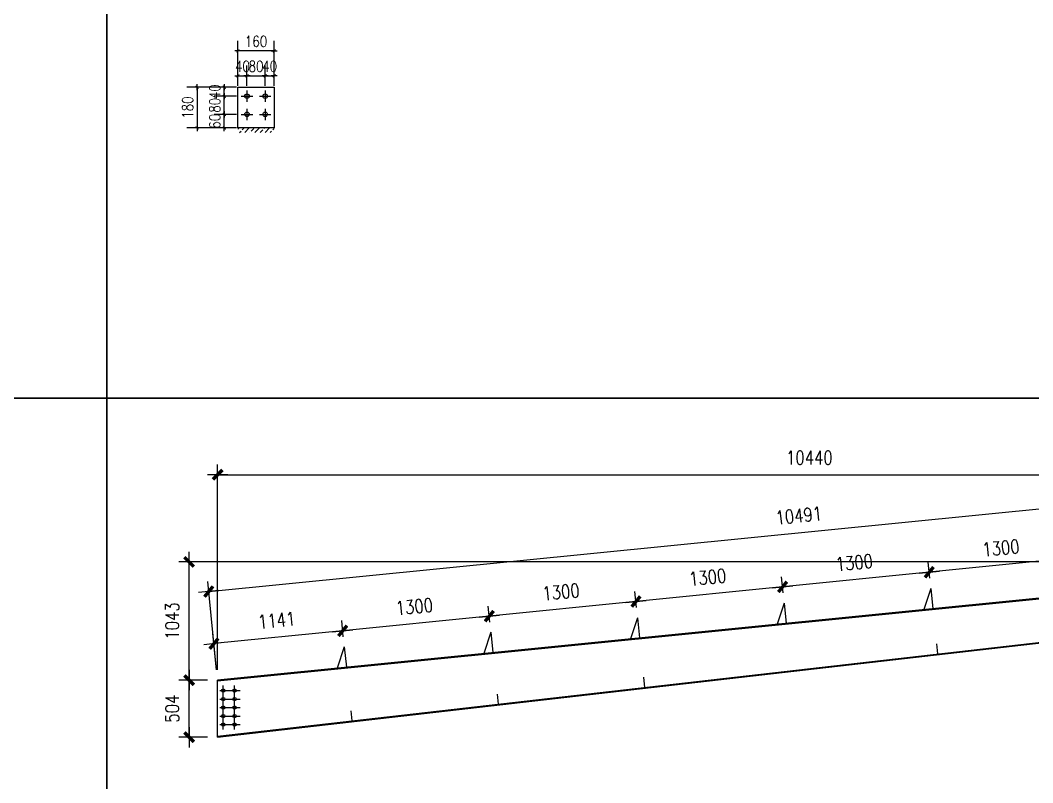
# Model space of a CAD drawing. Header units: millimetres. Extents: x 2287919 to 2522484, y -1845182 to -1736911.
# Drawn here: x 2468260 to 2477191, y -1828906 to -1822177 of the extents above; entities that cross this region are included whole.
import ezdxf

# ---------------------------------------------------------------- set-up
doc = ezdxf.new("R2010")
doc.units = ezdxf.units.MM
doc.header["$LTSCALE"] = 1000
doc.header["$PDMODE"] = 34
doc.styles.add('DIM_FONT', font='simplex.shx', dxfattribs={"width": 0.8, "bigfont": 'hztxt.shx'})
doc.dimstyles.new('WGH(1)', dxfattribs={"dimscale": 1.2, "dimtxt": 100, "dimasz": 0.5, "dimexe": 75, "dimexo": 75, "dimgap": 75, "dimtad": 1, "dimdec": 0, "dimzin": 0, "dimdsep": 46, "dimtxsty": 'DIM_FONT', "dimblk1": '_DIMX', "dimblk2": '_DIMX', "dimsah": 1, "dimcen": 0.09, "dimclrd": 3, "dimclre": 3, "dimclrt": 7, "dimadec": 0, "dimazin": 0, "dimtfac": 1, "dimtdec": 0, "dimtix": 1, "dimtmove": 2, "dimatfit": 3, "dimldrblk": '_DIMX', "dimfxl": 1, "dimtolj": 1, "dimtzin": 0, "dimarcsym": 0})

# ---------------------------------------------------------------- blocks, each defined once
blk = doc.blocks.new('_DIMX')
blk.add_line((-150, 0), (150, 0))
at = {"const_width": 50}
blk.add_lwpolyline([(-70, -70), (70, 70)], dxfattribs=at)
blk = doc.blocks.new('*D1185')
at = {"color": 3, "lineweight": -2}
for p, q in [((2470168, -1823008), (2469970, -1823008)), ((2470060, -1823007.82), (2470060, -1823007.64)), ((2470060, -1823128), (2470060, -1823008)), ((2470168, -1823128), (2469970, -1823128)), ((2470060, -1823128.18), (2470060, -1823128.36))]:
    blk.add_line(p, q, dxfattribs=at)
at = {"layer": 'Defpoints', "color": 0}
for p in [(2470060, -1823008), (2470180, -1823008), (2470180, -1823128)]:
    blk.add_point(p, dxfattribs=at)
at = {"color": 3, "lineweight": -2, "xscale": 0.18, "yscale": 0.18, "zscale": 0.18}
for p, rotation in [((2470060, -1823008), 270), ((2470060, -1823128), 90)]:
    blk.add_blockref('_DIMX', p, dxfattribs=dict(at, rotation=rotation))
at = {"color": 7, "insert": (2469976, -1823068), "char_height": 96, "attachment_point": 5, "rotation": 90, "style": 'DIM_FONT'}
blk.add_mtext('\\A1;60', dxfattribs=at)
blk = doc.blocks.new('*D1151')
at = {"color": 3, "lineweight": -2}
for p, q in [((2470168, -1822848), (2469970, -1822848)), ((2470060, -1822847.82), (2470060, -1822847.64)), ((2470060, -1823008), (2470060, -1822848)), ((2470168, -1823008), (2469970, -1823008)), ((2470060, -1823008.18), (2470060, -1823008.36))]:
    blk.add_line(p, q, dxfattribs=at)
at = {"layer": 'Defpoints', "color": 0}
for p in [(2470060, -1822848), (2470180, -1822848), (2470180, -1823008)]:
    blk.add_point(p, dxfattribs=at)
at = {"color": 3, "lineweight": -2, "xscale": 0.18, "yscale": 0.18, "zscale": 0.18}
for p, rotation in [((2470060, -1822848), 270), ((2470060, -1823008), 90)]:
    blk.add_blockref('_DIMX', p, dxfattribs=dict(at, rotation=rotation))
at = {"color": 7, "insert": (2469976, -1822928), "char_height": 96, "attachment_point": 5, "rotation": 90, "style": 'DIM_FONT'}
blk.add_mtext('\\A1;80', dxfattribs=at)
blk = doc.blocks.new('*D1186')
at = {"color": 3, "lineweight": -2}
for p, q in [((2470168, -1822768), (2469970, -1822768)), ((2470060, -1822767.82), (2470060, -1822767.64)), ((2470060, -1822848), (2470060, -1822768)), ((2470168, -1822848), (2469970, -1822848)), ((2470060, -1822848.18), (2470060, -1822848.36))]:
    blk.add_line(p, q, dxfattribs=at)
at = {"layer": 'Defpoints', "color": 0}
for p in [(2470060, -1822768), (2470180, -1822768), (2470180, -1822848)]:
    blk.add_point(p, dxfattribs=at)
at = {"color": 3, "lineweight": -2, "xscale": 0.18, "yscale": 0.18, "zscale": 0.18}
for p, rotation in [((2470060, -1822768), 270), ((2470060, -1822848), 90)]:
    blk.add_blockref('_DIMX', p, dxfattribs=dict(at, rotation=rotation))
at = {"color": 7, "insert": (2469976, -1822808), "char_height": 96, "attachment_point": 5, "rotation": 90, "style": 'DIM_FONT'}
blk.add_mtext('\\A1;40', dxfattribs=at)
blk = doc.blocks.new('*D1152')
at = {"color": 3, "lineweight": -2}
for p, q in [((2470180, -1822756), (2470180, -1822578)), ((2470260, -1822756), (2470260, -1822578)), ((2470179.82, -1822668), (2470179.64, -1822668)), ((2470180, -1822668), (2470260, -1822668)), ((2470260.18, -1822668), (2470260.36, -1822668))]:
    blk.add_line(p, q, dxfattribs=at)
at = {"layer": 'Defpoints', "color": 0}
for p in [(2470260, -1822668), (2470180, -1822768), (2470260, -1822768)]:
    blk.add_point(p, dxfattribs=at)
at = {"color": 3, "lineweight": -2, "xscale": 0.18, "yscale": 0.18, "zscale": 0.18}
blk.add_blockref('_DIMX', (2470180, -1822668), dxfattribs=at)
at = {"color": 3, "lineweight": -2, "xscale": 0.18, "yscale": 0.18, "zscale": 0.18, "rotation": 180}
blk.add_blockref('_DIMX', (2470260, -1822668), dxfattribs=at)
at = {"color": 7, "insert": (2470220, -1822584), "char_height": 96, "attachment_point": 5, "style": 'DIM_FONT'}
blk.add_mtext('\\A1;40', dxfattribs=at)
blk = doc.blocks.new('*D1153')
at = {"color": 3, "lineweight": -2}
for p, q in [((2470260, -1822756), (2470260, -1822578)), ((2470420, -1822756), (2470420, -1822578)), ((2470259.82, -1822668), (2470259.64, -1822668)), ((2470260, -1822668), (2470420, -1822668)), ((2470420.18, -1822668), (2470420.36, -1822668))]:
    blk.add_line(p, q, dxfattribs=at)
at = {"layer": 'Defpoints', "color": 0}
for p in [(2470420, -1822668), (2470260, -1822768), (2470420, -1822768)]:
    blk.add_point(p, dxfattribs=at)
at = {"color": 3, "lineweight": -2, "xscale": 0.18, "yscale": 0.18, "zscale": 0.18}
blk.add_blockref('_DIMX', (2470260, -1822668), dxfattribs=at)
at = {"color": 3, "lineweight": -2, "xscale": 0.18, "yscale": 0.18, "zscale": 0.18, "rotation": 180}
blk.add_blockref('_DIMX', (2470420, -1822668), dxfattribs=at)
at = {"color": 7, "insert": (2470340, -1822584), "char_height": 96, "attachment_point": 5, "style": 'DIM_FONT'}
blk.add_mtext('\\A1;80', dxfattribs=at)
blk = doc.blocks.new('*D1187')
at = {"color": 3, "lineweight": -2}
for p, q in [((2470420, -1822756), (2470420, -1822578)), ((2470500, -1822756), (2470500, -1822578)), ((2470419.82, -1822668), (2470419.64, -1822668)), ((2470420, -1822668), (2470500, -1822668)), ((2470500.18, -1822668), (2470500.36, -1822668))]:
    blk.add_line(p, q, dxfattribs=at)
at = {"layer": 'Defpoints', "color": 0}
for p in [(2470500, -1822668), (2470420, -1822768), (2470500, -1822768)]:
    blk.add_point(p, dxfattribs=at)
at = {"color": 3, "lineweight": -2, "xscale": 0.18, "yscale": 0.18, "zscale": 0.18}
blk.add_blockref('_DIMX', (2470420, -1822668), dxfattribs=at)
at = {"color": 3, "lineweight": -2, "xscale": 0.18, "yscale": 0.18, "zscale": 0.18, "rotation": 180}
blk.add_blockref('_DIMX', (2470500, -1822668), dxfattribs=at)
at = {"color": 7, "insert": (2470460, -1822584), "char_height": 96, "attachment_point": 5, "style": 'DIM_FONT'}
blk.add_mtext('\\A1;40', dxfattribs=at)
blk = doc.blocks.new('*D1188')
at = {"color": 3, "lineweight": -2}
for p, q in [((2470168, -1822768), (2469730, -1822768)), ((2469820, -1822768.18), (2469820, -1823127.82)), ((2470168, -1823128), (2469730, -1823128))]:
    blk.add_line(p, q, dxfattribs=at)
at = {"layer": 'Defpoints', "color": 0}
for p in [(2470180, -1822768), (2469820, -1823128), (2470180, -1823128)]:
    blk.add_point(p, dxfattribs=at)
at = {"color": 3, "lineweight": -2, "xscale": 0.18, "yscale": 0.18, "zscale": 0.18}
for p, rotation in [((2469820, -1822768), 90), ((2469820, -1823128), 270)]:
    blk.add_blockref('_DIMX', p, dxfattribs=dict(at, rotation=rotation))
at = {"color": 7, "insert": (2469736, -1822948), "char_height": 96, "attachment_point": 5, "rotation": 90, "style": 'DIM_FONT'}
blk.add_mtext('\\A1;180', dxfattribs=at)
blk = doc.blocks.new('*D1189')
at = {"color": 3, "lineweight": -2}
for p, q in [((2470180, -1822756), (2470180, -1822358)), ((2470500, -1822756), (2470500, -1822358)), ((2470499.82, -1822448), (2470180.18, -1822448))]:
    blk.add_line(p, q, dxfattribs=at)
at = {"layer": 'Defpoints', "color": 0}
for p in [(2470180, -1822448), (2470180, -1822768), (2470500, -1822768)]:
    blk.add_point(p, dxfattribs=at)
at = {"color": 3, "lineweight": -2, "xscale": 0.18, "yscale": 0.18, "zscale": 0.18, "rotation": 180}
blk.add_blockref('_DIMX', (2470180, -1822448), dxfattribs=at)
at = {"color": 3, "lineweight": -2, "xscale": 0.18, "yscale": 0.18, "zscale": 0.18}
blk.add_blockref('_DIMX', (2470500, -1822448), dxfattribs=at)
at = {"color": 7, "insert": (2470340, -1822364), "char_height": 96, "attachment_point": 5, "style": 'DIM_FONT'}
blk.add_mtext('\\A1;160', dxfattribs=at)
blk = doc.blocks.new('*D1591')
at = {"color": 3, "lineweight": -2}
for p, q in [((2477577.3, -1826971.9), (2477563, -1826829.3)), ((2476283.7, -1827101.1), (2476269.5, -1826958.5)), ((2477571.4, -1826918.9), (2476279, -1827047.9))]:
    blk.add_line(p, q, dxfattribs=at)
at = {"layer": 'Defpoints', "color": 0}
for p in [(2476278.4, -1827048), (2477586.2, -1827061.4), (2476292.7, -1827190.6)]:
    blk.add_point(p, dxfattribs=at)
at = {"color": 3, "lineweight": -2, "xscale": 0.6, "yscale": 0.6, "zscale": 0.6}
for p, rotation in [((2477572, -1826918.8), 5.703750052716288), ((2476278.4, -1827048), 185.7037500527163)]:
    blk.add_blockref('_DIMX', p, dxfattribs=dict(at, rotation=rotation))
at = {"color": 7, "insert": (2476910.3, -1826834.2), "char_height": 120, "attachment_point": 5, "rotation": 5.70375, "style": 'DIM_FONT'}
blk.add_mtext('\\A1;1300', dxfattribs=at)
blk = doc.blocks.new('*D1592')
at = {"color": 3, "lineweight": -2}
for p, q in [((2476283.7, -1827101.1), (2476269.5, -1826958.5)), ((2476277.8, -1827048.1), (2474985.4, -1827177.1)), ((2474990.1, -1827230.3), (2474975.9, -1827087.7))]:
    blk.add_line(p, q, dxfattribs=at)
at = {"layer": 'Defpoints', "color": 0}
for p in [(2474984.8, -1827177.2), (2476292.7, -1827190.6), (2474999.1, -1827319.8)]:
    blk.add_point(p, dxfattribs=at)
at = {"color": 3, "lineweight": -2, "xscale": 0.6, "yscale": 0.6, "zscale": 0.6}
for p, rotation in [((2476278.4, -1827048), 5.703750052716288), ((2474984.8, -1827177.2), 185.7037500527163)]:
    blk.add_blockref('_DIMX', p, dxfattribs=dict(at, rotation=rotation))
at = {"color": 7, "insert": (2475616.7, -1826963.4), "char_height": 120, "attachment_point": 5, "rotation": 5.70375, "style": 'DIM_FONT'}
blk.add_mtext('\\A1;1300', dxfattribs=at)
blk = doc.blocks.new('*D1593')
at = {"color": 3, "lineweight": -2}
for p, q in [((2474990.1, -1827230.3), (2474975.9, -1827087.7)), ((2473696.6, -1827359.5), (2473682.3, -1827216.9)), ((2474984.2, -1827177.3), (2473691.9, -1827306.3))]:
    blk.add_line(p, q, dxfattribs=at)
at = {"layer": 'Defpoints', "color": 0}
for p in [(2473691.3, -1827306.4), (2474999.1, -1827319.8), (2473705.5, -1827449)]:
    blk.add_point(p, dxfattribs=at)
at = {"color": 3, "lineweight": -2, "xscale": 0.6, "yscale": 0.6, "zscale": 0.6}
for p, rotation in [((2474984.8, -1827177.2), 5.703750052716288), ((2473691.3, -1827306.4), 185.7037500527163)]:
    blk.add_blockref('_DIMX', p, dxfattribs=dict(at, rotation=rotation))
at = {"color": 7, "insert": (2474323.2, -1827092.6), "char_height": 120, "attachment_point": 5, "rotation": 5.70375, "style": 'DIM_FONT'}
blk.add_mtext('\\A1;1300', dxfattribs=at)
blk = doc.blocks.new('*D1594')
at = {"color": 3, "lineweight": -2}
for p, q in [((2473696.6, -1827359.5), (2473682.3, -1827216.9)), ((2473690.7, -1827306.5), (2472398.3, -1827435.5)), ((2472403, -1827488.7), (2472388.8, -1827346.1))]:
    blk.add_line(p, q, dxfattribs=at)
at = {"layer": 'Defpoints', "color": 0}
for p in [(2472397.7, -1827435.6), (2473705.5, -1827449), (2472412, -1827578.2)]:
    blk.add_point(p, dxfattribs=at)
at = {"color": 3, "lineweight": -2, "xscale": 0.6, "yscale": 0.6, "zscale": 0.6}
for p, rotation in [((2473691.3, -1827306.4), 5.703750052716288), ((2472397.7, -1827435.6), 185.7037500527163)]:
    blk.add_blockref('_DIMX', p, dxfattribs=dict(at, rotation=rotation))
at = {"color": 7, "insert": (2473029.6, -1827221.8), "char_height": 120, "attachment_point": 5, "rotation": 5.70375, "style": 'DIM_FONT'}
blk.add_mtext('\\A1;1300', dxfattribs=at)
blk = doc.blocks.new('*D1595')
at = {"color": 3, "lineweight": -2}
for p, q in [((2472403, -1827488.7), (2472388.8, -1827346.1)), ((2471109.5, -1827617.9), (2471095.2, -1827475.3)), ((2472397.1, -1827435.7), (2471104.8, -1827564.8))]:
    blk.add_line(p, q, dxfattribs=at)
at = {"layer": 'Defpoints', "color": 0}
for p in [(2471104.2, -1827564.8), (2472412, -1827578.2), (2471118.4, -1827707.4)]:
    blk.add_point(p, dxfattribs=at)
at = {"color": 3, "lineweight": -2, "xscale": 0.6, "yscale": 0.6, "zscale": 0.6}
for p, rotation in [((2472397.7, -1827435.6), 5.703750052716288), ((2471104.2, -1827564.8), 185.7037500527163)]:
    blk.add_blockref('_DIMX', p, dxfattribs=dict(at, rotation=rotation))
at = {"color": 7, "insert": (2471736, -1827351), "char_height": 120, "attachment_point": 5, "rotation": 5.70375, "style": 'DIM_FONT'}
blk.add_mtext('\\A1;1300', dxfattribs=at)
blk = doc.blocks.new('*D1596')
at = {"color": 3, "lineweight": -2}
for p, q in [((2471109.5, -1827617.9), (2471095.2, -1827475.3)), ((2469991.6, -1827910.4), (2469959.4, -1827588.7)), ((2471103.6, -1827564.9), (2469969, -1827678.2))]:
    blk.add_line(p, q, dxfattribs=at)
at = {"layer": 'Defpoints', "color": 0}
for p in [(2469968.4, -1827678.3), (2471118.4, -1827707.4), (2470000.5, -1828000)]:
    blk.add_point(p, dxfattribs=at)
at = {"color": 3, "lineweight": -2, "xscale": 0.6, "yscale": 0.6, "zscale": 0.6}
for p, rotation in [((2471104.2, -1827564.8), 5.703750052716288), ((2469968.4, -1827678.3), 185.7037500527163)]:
    blk.add_blockref('_DIMX', p, dxfattribs=dict(at, rotation=rotation))
at = {"color": 7, "insert": (2470521.4, -1827472.3), "char_height": 120, "attachment_point": 5, "rotation": 5.70375, "style": 'DIM_FONT'}
blk.add_mtext('\\A1;1141', dxfattribs=at)
blk = doc.blocks.new('*D1575')
at = {"color": 3, "lineweight": -2}
for p, q in [((2480350, -1826957.3), (2469660, -1826957.3)), ((2469750, -1827999.4), (2469750, -1826957.9)), ((2469910.5, -1828000), (2469660, -1828000))]:
    blk.add_line(p, q, dxfattribs=at)
at = {"layer": 'Defpoints', "color": 0}
for p in [(2469750, -1826957.3), (2480440, -1826957.3), (2470000.5, -1828000)]:
    blk.add_point(p, dxfattribs=at)
at = {"color": 3, "lineweight": -2, "xscale": 0.6, "yscale": 0.6, "zscale": 0.6}
for p, rotation in [((2469750, -1826957.3), 90), ((2469750, -1828000), 270)]:
    blk.add_blockref('_DIMX', p, dxfattribs=dict(at, rotation=rotation))
at = {"color": 7, "insert": (2469600, -1827478.7), "char_height": 120, "attachment_point": 5, "rotation": 90, "style": 'DIM_FONT'}
blk.add_mtext('\\A1;1043', dxfattribs=at)
blk = doc.blocks.new('*D1597')
at = {"color": 3, "lineweight": -2}
for p, q in [((2470000.5, -1827910), (2470000.5, -1826097.3)), ((2480440, -1826857.3), (2480440, -1826097.3)), ((2470001.1, -1826187.3), (2480439.4, -1826187.3))]:
    blk.add_line(p, q, dxfattribs=at)
at = {"layer": 'Defpoints', "color": 0}
for p in [(2480440, -1826187.3), (2480440, -1826947.3), (2470000.5, -1828000)]:
    blk.add_point(p, dxfattribs=at)
at = {"color": 3, "lineweight": -2, "xscale": 0.6, "yscale": 0.6, "zscale": 0.6, "rotation": 180}
blk.add_blockref('_DIMX', (2470000.5, -1826187.3), dxfattribs=at)
at = {"color": 3, "lineweight": -2, "xscale": 0.6, "yscale": 0.6, "zscale": 0.6}
blk.add_blockref('_DIMX', (2480440, -1826187.3), dxfattribs=at)
at = {"color": 7, "insert": (2475220.2, -1826037.3), "char_height": 120, "attachment_point": 5, "style": 'DIM_FONT'}
blk.add_mtext('\\A1;10440', dxfattribs=at)
blk = doc.blocks.new('*D1576')
at = {"color": 3, "lineweight": -2}
for p, q in [((2480431.1, -1826867.8), (2480353, -1826086.5)), ((2469923.1, -1827218.7), (2480361.4, -1826176.1)), ((2469991.6, -1827910.4), (2469913.5, -1827129.2))]:
    blk.add_line(p, q, dxfattribs=at)
at = {"layer": 'Defpoints', "color": 0}
for p in [(2480362, -1826176.1), (2480440, -1826957.3), (2470000.5, -1828000)]:
    blk.add_point(p, dxfattribs=at)
at = {"color": 3, "lineweight": -2, "xscale": 0.6, "yscale": 0.6, "zscale": 0.6}
for p, rotation in [((2480362, -1826176.1), 5.703750052842125), ((2469922.5, -1827218.7), 185.7037500528421)]:
    blk.add_blockref('_DIMX', p, dxfattribs=dict(at, rotation=rotation))
at = {"color": 7, "insert": (2475127.3, -1826548.1), "char_height": 120, "attachment_point": 5, "rotation": 5.70375, "style": 'DIM_FONT'}
blk.add_mtext('\\A1;10491', dxfattribs=at)
blk = doc.blocks.new('*D1935')
at = {"color": 3, "lineweight": -2}
for p, q in [((2469910.5, -1828000), (2469660, -1828000)), ((2469750, -1828503.4), (2469750, -1828000.6)), ((2469910.5, -1828504), (2469660, -1828504))]:
    blk.add_line(p, q, dxfattribs=at)
at = {"layer": 'Defpoints', "color": 0}
for p in [(2469750, -1828000), (2470000.5, -1828000), (2470000.5, -1828504)]:
    blk.add_point(p, dxfattribs=at)
at = {"color": 3, "lineweight": -2, "xscale": 0.6, "yscale": 0.6, "zscale": 0.6}
for p, rotation in [((2469750, -1828000), 90), ((2469750, -1828504), 270)]:
    blk.add_blockref('_DIMX', p, dxfattribs=dict(at, rotation=rotation))
at = {"color": 7, "insert": (2469600, -1828252), "char_height": 120, "attachment_point": 5, "rotation": 90, "style": 'DIM_FONT'}
blk.add_mtext('\\A1;504', dxfattribs=at)

msp = doc.modelspace()

# ---------------------------------------------------------------- hatches: boundary and pattern name
h = msp.add_hatch()
h.set_pattern_fill('ANSI33', color=256, scale=20, style=0)
h.set_pattern_definition([(45, (15780, -11288), (-44.9012806, 44.9012806), []), (45, (15824.9, -11288), (-44.9012806, 44.9012806), [31.75, -15.875])])
h.paths.add_polyline_path([(2470500, -1823128), (2470180, -1823128), (2470180, -1823168), (2470500, -1823168)])

# ---------------------------------------------------------------- linework, layer by layer
for p, q in [((2470180, -1822768), (2470500, -1822768)), ((2470180, -1823128), (2470180, -1822768)), ((2470500, -1822768), (2470500, -1823128)), ((2470210, -1822848), (2470310, -1822848)), ((2470260, -1822798), (2470260, -1822898)), ((2470370, -1822848), (2470470, -1822848)), ((2470420, -1822798), (2470420, -1822898)), ((2470210, -1823008), (2470310, -1823008)), ((2470260, -1822958), (2470260, -1823058)), ((2470370, -1823008), (2470470, -1823008)), ((2470420, -1822958), (2470420, -1823058)), ((2470500, -1823128), (2470180, -1823128)), ((2480440, -1826957.3), (2470000.5, -1828000)), ((2480440.8, -1826965.3), (2470000.5, -1828008)), ((2476292.7, -1827190.6), (2476230.9, -1827377.7)), ((2476292.7, -1827190.6), (2476310.5, -1827369.8)), ((2470000.5, -1828495.9), (2480422, -1827302.8)), ((2470000.5, -1828504), (2480422, -1827310.8)), ((2474999.1, -1827319.8), (2474937.4, -1827506.9)), ((2474999.1, -1827319.8), (2475017, -1827499)), ((2473705.5, -1827449), (2473643.8, -1827636.1)), ((2473705.5, -1827449), (2473723.4, -1827628.2)), ((2472412, -1827578.2), (2472350.3, -1827765.3)), ((2472412, -1827578.2), (2472429.9, -1827757.4)), ((2476341.5, -1827679.4), (2476350.4, -1827768.9)), ((2471118.4, -1827707.4), (2471056.7, -1827894.5)), ((2471118.4, -1827707.4), (2471136.3, -1827886.6)), ((2470000.5, -1828504), (2470000.5, -1828000)), ((2473758.1, -1827975.2), (2473767, -1828064.7)), ((2470020.5, -1828092), (2470200.5, -1828092)), ((2470050.5, -1828437), (2470050.5, -1828047)), ((2470150.5, -1828437), (2470150.5, -1828047)), ((2472466.4, -1828123), (2472475.3, -1828212.6)), ((2470020.5, -1828167), (2470200.5, -1828167)), ((2470020.5, -1828242), (2470200.5, -1828242)), ((2471174.7, -1828270.9), (2471183.6, -1828360.5)), ((2470020.5, -1828317), (2470200.5, -1828317)), ((2470020.5, -1828392), (2470200.5, -1828392))]:
    msp.add_line(p, q)
for points in [[(2451203.9, -1812912), (2469023.9, -1812912), (2469023.9, -1825512), (2451203.9, -1825512)], [(2469023.9, -1812912), (2486843.9, -1812912), (2486843.9, -1825512), (2469023.9, -1825512)], [(2451203.9, -1825512), (2469023.9, -1825512), (2469023.9, -1838112), (2451203.9, -1838112)], [(2469023.9, -1825512), (2486843.9, -1825512), (2486843.9, -1838112), (2469023.9, -1838112)]]:
    msp.add_lwpolyline(points, close=True)
for centre, radius in [((2470260, -1822848), 20), ((2470420, -1822848), 20), ((2470260, -1823008), 20), ((2470420, -1823008), 20), ((2470050.5, -1828092), 15), ((2470150.5, -1828092), 15), ((2470050.5, -1828167), 15), ((2470150.5, -1828167), 15), ((2470050.5, -1828242), 15), ((2470050.5, -1828317), 15), ((2470150.5, -1828242), 15), ((2470150.5, -1828317), 15), ((2470050.5, -1828392), 15), ((2470150.5, -1828392), 15)]:
    msp.add_circle(centre, radius)

# ---------------------------------------------------------------- dimensions: what is measured, and where the dimension line sits
at = {"color": 1}
for p1, p2, distance, picture, middle in [((2470500, -1822768), (2470180, -1822768), -320, '*D1189', (2470340, -1822364)), ((2470180, -1822768), (2470180, -1823128), -360, '*D1188', (2469736, -1822948))]:
    dim = msp.add_aligned_dim(p1=p1, p2=p2, distance=distance, dimstyle='WGH(1)', override={"dimtxt": 80, "dimasz": 0.15, "dimexo": 10, "dimgap": 30, "dimlfac": 0.5}, dxfattribs=at)
    dim.commit()
    dim.dimension.update_dxf_attribs({"geometry": picture, "text_midpoint": middle})
for base, p1, p2, picture, middle in [((2470260, -1822668), (2470180, -1822768), (2470260, -1822768), '*D1152', (2470220, -1822584)), ((2470420, -1822668), (2470260, -1822768), (2470420, -1822768), '*D1153', (2470340, -1822584)), ((2470500, -1822668), (2470420, -1822768), (2470500, -1822768), '*D1187', (2470460, -1822584))]:
    dim = msp.add_linear_dim(base=base, p1=p1, p2=p2, dimstyle='WGH(1)', override={"dimtxt": 80, "dimasz": 0.15, "dimexo": 10, "dimgap": 30, "dimlfac": 0.5}, dxfattribs=at)
    dim.commit()
    dim.dimension.update_dxf_attribs({"geometry": picture, "text_midpoint": middle})
for base, p1, p2, picture, middle in [((2470060, -1822768), (2470180, -1822848), (2470180, -1822768), '*D1186', (2469976, -1822808)), ((2470060, -1822848), (2470180, -1823008), (2470180, -1822848), '*D1151', (2469976, -1822928)), ((2470060, -1823008), (2470180, -1823128), (2470180, -1823008), '*D1185', (2469976, -1823068))]:
    dim = msp.add_linear_dim(base=base, p1=p1, p2=p2, angle=90, dimstyle='WGH(1)', override={"dimtxt": 80, "dimasz": 0.15, "dimexo": 10, "dimgap": 30, "dimlfac": 0.5}, dxfattribs=at)
    dim.commit()
    dim.dimension.update_dxf_attribs({"geometry": picture, "text_midpoint": middle})
dim = msp.add_linear_dim(base=(2480440, -1826187.3092883), p1=(2470000.5, -1828000), p2=(2480440, -1826947.3092883), dimstyle='WGH(1)')
dim.commit()
dim.dimension.update_dxf_attribs({"geometry": '*D1597', "text_midpoint": (2475220.25, -1826037.3092883)})
for p1, p2, distance, picture, middle in [((2470000.5, -1828000), (2480440, -1826957.3), 785.1, '*D1576', (2475127.3, -1826548.1)), ((2470000.5, -1828504), (2470000.5, -1828000), 250.5, '*D1935', (2469600, -1828252))]:
    dim = msp.add_aligned_dim(p1=p1, p2=p2, distance=distance, dimstyle='WGH(1)')
    dim.commit()
    dim.dimension.update_dxf_attribs({"geometry": picture, "text_midpoint": middle})
for base, p1, p2, angle, picture, middle in [((2476278.4, -1827048), (2477586.2, -1827061.4), (2476292.7, -1827190.6), 5.70375, '*D1591', (2476910.3, -1826834.2)), ((2469750, -1826957.3), (2470000.5, -1828000), (2480440, -1826957.3), 90, '*D1575', (2469600, -1827478.7)), ((2474984.8, -1827177.2), (2476292.7, -1827190.6), (2474999.1, -1827319.8), 5.70375, '*D1592', (2475616.7, -1826963.4)), ((2473691.3, -1827306.4), (2474999.1, -1827319.8), (2473705.5, -1827449), 5.70375, '*D1593', (2474323.2, -1827092.6)), ((2472397.7, -1827435.6), (2473705.5, -1827449), (2472412, -1827578.2), 5.70375, '*D1594', (2473029.6, -1827221.8)), ((2471104.2, -1827564.8), (2472412, -1827578.2), (2471118.4, -1827707.4), 5.70375, '*D1595', (2471736, -1827351)), ((2469968.4, -1827678.3), (2471118.4, -1827707.4), (2470000.5, -1828000), 5.70375, '*D1596', (2470521.4, -1827472.3))]:
    dim = msp.add_linear_dim(base=base, p1=p1, p2=p2, angle=angle, dimstyle='WGH(1)')
    dim.commit()
    dim.dimension.update_dxf_attribs({"geometry": picture, "text_midpoint": middle})

doc.saveas('drawing.dxf')
